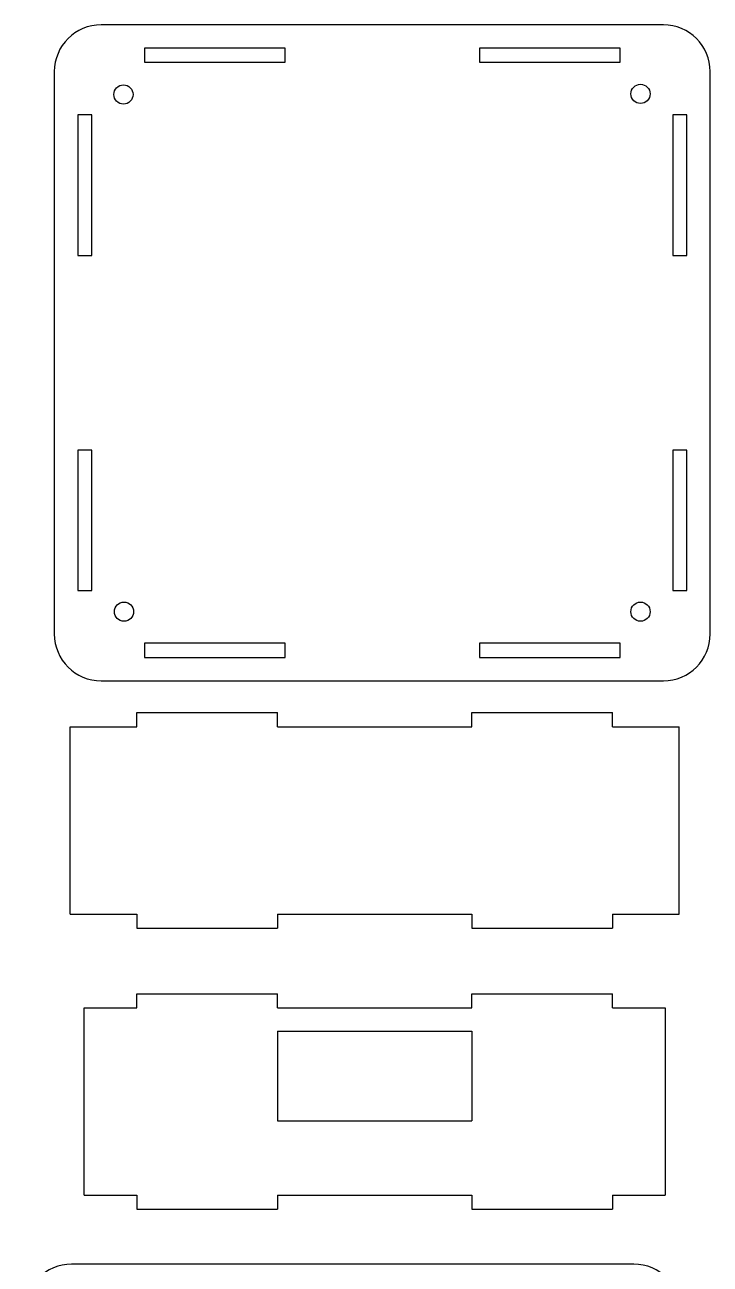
# Model space of a CAD drawing. Header units: millimetres. Extents: x 3 to 788, y -577 to 0.
# Drawn here: x 497.8 to 644.1, y -268.4 to -3.9 of the extents above; entities that cross this region are included whole.
import ezdxf

# ---------------------------------------------------------------- set-up
doc = ezdxf.new("R2010")
doc.units = ezdxf.units.MM
doc.layers.get('0').update_dxf_attribs({"lineweight": 25})

msp = doc.modelspace()

# ---------------------------------------------------------------- linework, layer by layer
at = {"color": 7, "linetype": 'Continuous', "lineweight": 25}
for p, q in [((634.14, -3.93), (514.14, -3.93)), ((553.39, -8.93), (523.39, -8.93)), ((523.39, -8.93), (523.39, -11.93)), ((553.39, -11.93), (553.39, -8.93)), ((624.89, -8.93), (594.89, -8.93)), ((594.89, -8.93), (594.89, -11.93)), ((624.89, -11.93), (624.89, -8.93)), ((523.39, -11.93), (553.39, -11.93)), ((594.89, -11.93), (624.89, -11.93)), ((504.14, -13.93), (504.14, -133.93)), ((644.14, -133.93), (644.14, -13.93)), ((512.14, -23.18), (509.14, -23.18)), ((509.14, -23.18), (509.14, -53.18)), ((512.14, -53.18), (512.14, -23.18)), ((639.14, -23.18), (636.14, -23.18)), ((636.14, -23.18), (636.14, -53.18)), ((639.14, -53.18), (639.14, -23.18)), ((509.14, -53.18), (512.14, -53.18)), ((636.14, -53.18), (639.14, -53.18)), ((512.14, -94.68), (509.14, -94.68)), ((509.14, -94.68), (509.14, -124.68)), ((512.14, -124.68), (512.14, -94.68)), ((639.14, -94.68), (636.14, -94.68)), ((636.14, -94.68), (636.14, -124.68)), ((639.14, -124.68), (639.14, -94.68)), ((509.14, -124.68), (512.14, -124.68)), ((636.14, -124.68), (639.14, -124.68)), ((553.39, -135.93), (523.39, -135.93)), ((523.39, -135.93), (523.39, -138.93)), ((553.39, -138.93), (553.39, -135.93)), ((594.89, -135.93), (594.89, -138.93)), ((624.89, -135.93), (594.89, -135.93)), ((624.89, -138.93), (624.89, -135.93)), ((523.39, -138.93), (553.39, -138.93)), ((594.89, -138.93), (624.89, -138.93)), ((514.14, -143.93), (634.14, -143.93)), ((521.76, -153.73), (521.76, -150.73)), ((521.76, -150.73), (551.76, -150.73)), ((551.76, -153.73), (551.76, -150.73)), ((593.26, -153.73), (593.26, -150.73)), ((593.26, -150.73), (623.26, -150.73)), ((623.26, -153.73), (623.26, -150.73)), ((507.51, -193.73), (507.51, -153.73)), ((507.51, -153.73), (521.76, -153.73)), ((551.76, -153.73), (593.26, -153.73)), ((623.26, -153.73), (637.51, -153.73)), ((637.51, -193.73), (637.51, -153.73)), ((507.51, -193.73), (521.76, -193.73)), ((521.76, -193.73), (521.76, -196.73)), ((551.76, -193.73), (593.26, -193.73)), ((551.76, -193.73), (551.76, -196.73)), ((593.26, -193.73), (593.26, -196.73)), ((623.26, -193.73), (637.51, -193.73)), ((623.26, -193.73), (623.26, -196.73)), ((521.76, -196.73), (551.76, -196.73)), ((593.26, -196.73), (623.26, -196.73)), ((521.76, -213.73), (521.76, -210.73)), ((521.76, -210.73), (551.76, -210.73)), ((551.76, -213.73), (551.76, -210.73)), ((593.26, -210.73), (623.26, -210.73)), ((593.26, -213.73), (593.26, -210.73)), ((623.26, -213.73), (623.26, -210.73)), ((510.51, -253.73), (510.51, -213.73)), ((510.51, -213.73), (521.76, -213.73)), ((551.76, -213.73), (593.26, -213.73)), ((623.26, -213.73), (634.51, -213.73)), ((634.51, -213.73), (634.51, -253.73)), ((551.76, -218.73), (593.26, -218.73)), ((551.76, -218.73), (551.76, -237.86)), ((593.26, -218.73), (593.26, -237.86)), ((551.76, -237.86), (593.26, -237.86)), ((510.51, -253.73), (521.76, -253.73)), ((521.76, -253.73), (521.76, -256.73)), ((551.76, -253.73), (551.76, -256.73)), ((551.76, -253.73), (593.26, -253.73)), ((593.26, -253.73), (593.26, -256.73)), ((623.26, -253.73), (634.51, -253.73)), ((623.26, -253.73), (623.26, -256.73)), ((521.76, -256.73), (551.76, -256.73)), ((593.26, -256.73), (623.26, -256.73)), ((627.83, -268.44), (507.83, -268.44))]:
    msp.add_line(p, q, dxfattribs=at)
for centre in [(518.89, -18.81), (629.26, -18.68), (519.02, -129.18), (629.26, -129.18)]:
    msp.add_circle(centre, 2.05, dxfattribs=at)
for centre, start, end in [((514.14, -13.93), 90, 180), ((634.14, -13.93), 0, 90), ((514.14, -133.93), 180, 270), ((634.14, -133.93), 270, 0), ((507.83, -278.44), 90, 180), ((627.83, -278.44), 0, 90)]:
    msp.add_arc(centre, 10, start, end, dxfattribs=at)

doc.saveas('drawing.dxf')
